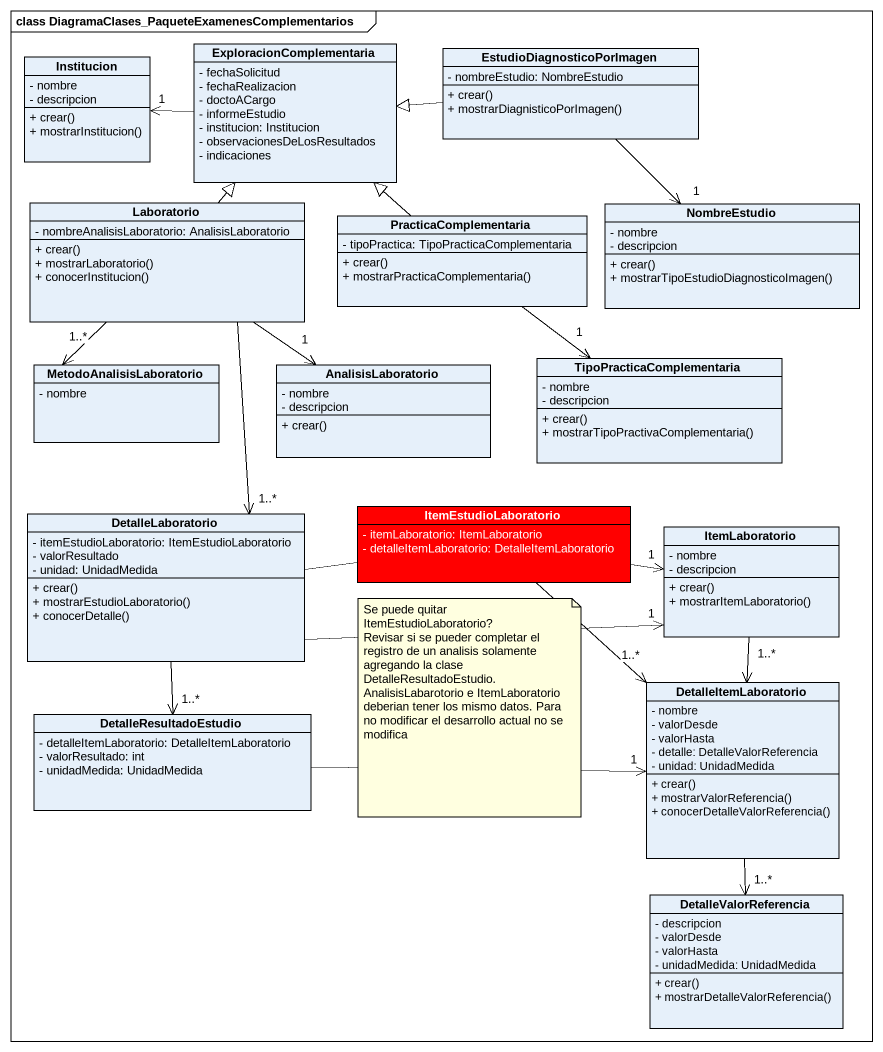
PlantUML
@startuml
mainframe class DiagramaClases_PaqueteExamenesComplementarios
hide circle
hide empty members
skinparam classAttributeIconSize 0
class ExploracionComplementaria {
  - fechaSolicitud
  - fechaRealizacion
  - doctoACargo
  - informeEstudio
  - institucion: Institucion
  - observacionesDeLosResultados
  - indicaciones
}
class EstudioDiagnosticoPorImagen {
  - nombreEstudio: NombreEstudio
  + crear()
  + mostrarDiagnisticoPorImagen()
}
class Institucion {
  - nombre
  - descripcion
  + crear()
  + mostrarInstitucion()
}
class Laboratorio {
  - nombreAnalisisLaboratorio: AnalisisLaboratorio
  + crear()
  + mostrarLaboratorio()
  + conocerInstitucion()
}
class PracticaComplementaria {
  - tipoPractica: TipoPracticaComplementaria
  + crear()
  + mostrarPracticaComplementaria()
}
class NombreEstudio {
  - nombre
  - descripcion
  + crear()
  + mostrarTipoEstudioDiagnosticoImagen()
}
class MetodoAnalisisLaboratorio {
  - nombre
}
class AnalisisLaboratorio {
  - nombre
  - descripcion
  + crear()
}
class TipoPracticaComplementaria {
  - nombre
  - descripcion
  + crear()
  + mostrarTipoPractivaComplementaria()
}
class DetalleLaboratorio {
  - itemEstudioLaboratorio: ItemEstudioLaboratorio
  - valorResultado
  - unidad: UnidadMedida
  + crear()
  + mostrarEstudioLaboratorio()
  + conocerDetalle()
}
class ItemEstudioLaboratorio #FF0000 {
  - itemLaboratorio: ItemLaboratorio
  - detalleItemLaboratorio: DetalleItemLaboratorio
}
class ItemLaboratorio {
  - nombre
  - descripcion
  + crear()
  + mostrarItemLaboratorio()
}
class DetalleItemLaboratorio {
  - nombre
  - valorDesde
  - valorHasta
  - detalle: DetalleValorReferencia
  - unidad: UnidadMedida
  + crear()
  + mostrarValorReferencia()
  + conocerDetalleValorReferencia()
}
class DetalleResultadoEstudio {
  - detalleItemLaboratorio: DetalleItemLaboratorio
  - valorResultado: int
  - unidadMedida: UnidadMedida
}
class DetalleValorReferencia {
  - descripcion
  - valorDesde
  - valorHasta
  - unidadMedida: UnidadMedida
  + crear()
  + mostrarDetalleValorReferencia()
}
ExploracionComplementaria -left-> "1" Institucion
EstudioDiagnosticoPorImagen -left-|> ExploracionComplementaria
EstudioDiagnosticoPorImagen --> "1" NombreEstudio
Laboratorio -up-|> ExploracionComplementaria
Laboratorio --> "1..*" MetodoAnalisisLaboratorio
Laboratorio --> "1" AnalisisLaboratorio
Laboratorio --> "1..*" DetalleLaboratorio
PracticaComplementaria -up-|> ExploracionComplementaria
PracticaComplementaria --> "1" TipoPracticaComplementaria
DetalleLaboratorio -right- ItemEstudioLaboratorio
DetalleLaboratorio -right-> "1" ItemLaboratorio
DetalleLaboratorio --> "1..*" DetalleResultadoEstudio
ItemEstudioLaboratorio -right-> "1" ItemLaboratorio
ItemEstudioLaboratorio --> "1..*" DetalleItemLaboratorio
ItemLaboratorio "1..*" --> DetalleItemLaboratorio
DetalleItemLaboratorio --> "1..*" DetalleValorReferencia
DetalleResultadoEstudio -right-> "1" DetalleItemLaboratorio
note as N1
  Se puede quitar ItemEstudioLaboratorio?
  Revisar si se pueder completar el registro de un analisis solamente agregando la clase DetalleResultadoEstudio.
  AnalisisLabarotorio e ItemLaboratorio deberian tener los mismo datos. Para no modificar el desarrollo actual no se modifica
end note
@enduml
